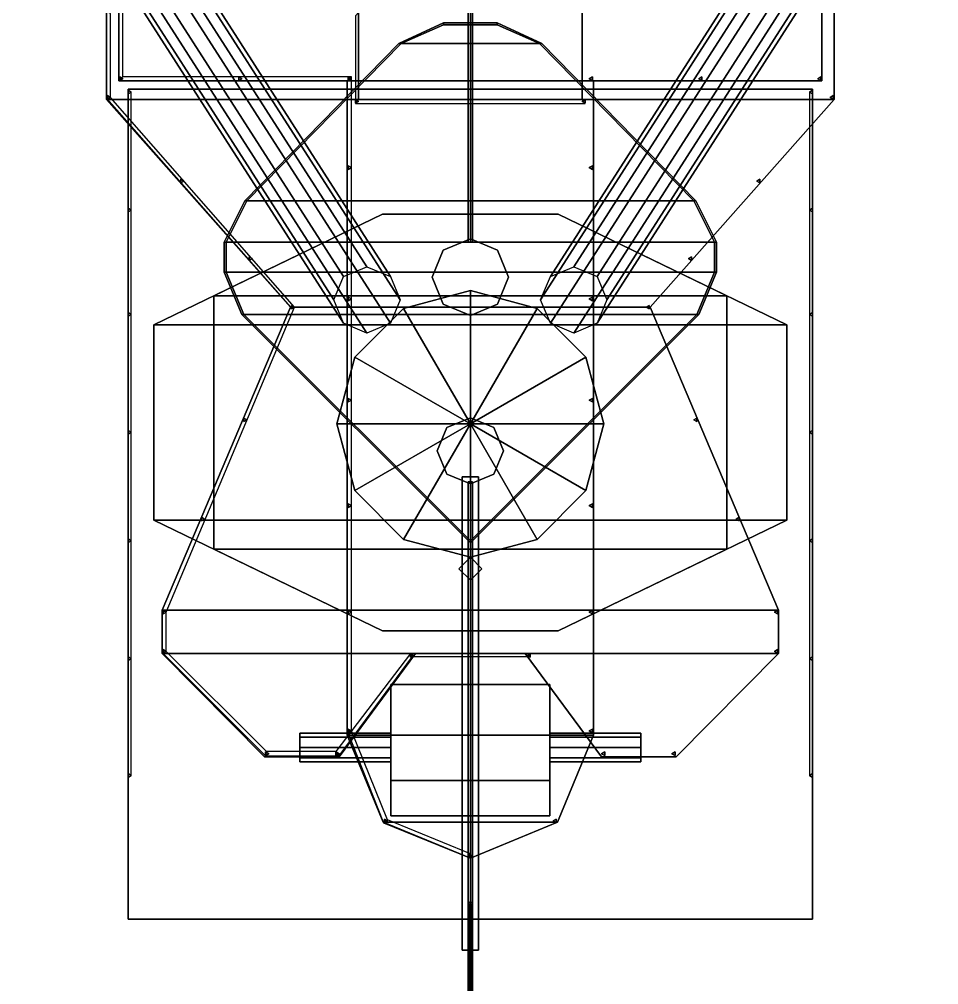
# Model space of a CAD drawing. Extents: x -13 to 13, y -77 to 74.
# Drawn here: x -4.36 to 4.53, y -21.76 to -12.42 of the extents above; entities that cross this region are included whole.
import ezdxf

# ---------------------------------------------------------------- set-up
doc = ezdxf.new("R2010")
doc.units = 0
doc.layers.get('0').update_dxf_attribs({"linetype": 'CONTINUOUS'})
for name, color, linetype in [('CABLES', 3, 'CONTINUOUS'), ('RAILINGS', 6, 'CONTINUOUS'), ('SUPERSTRUCTURE', 3, 'CONTINUOUS')]:
    doc.layers.add(name, color=color, linetype=linetype)

msp = doc.modelspace()

# ---------------------------------------------------------------- linework, layer by layer
for points in [[(0, 11.37, 30.07), (-0.02, 11.37, 30.05), (-0.02, -14.57, 30.8), (0, -14.57, 30.82)], [(-0.02, 11.37, 30.05), (0, 11.37, 30.03), (0, -14.57, 30.78), (-0.02, -14.57, 30.8)], [(0.02, 11.37, 30.05), (0, 11.37, 30.07), (0, -14.57, 30.82), (0.02, -14.57, 30.8)], [(0, 11.37, 30.03), (0.02, 11.37, 30.05), (0.02, -14.57, 30.8), (0, -14.57, 30.78)], [(11.94, -22.13, 3.19), (12.02, -11.37, 3.1), (-12.02, -11.37, 3.1), (-11.94, -22.13, 3.19)], [(-0.02, -74.05, 8.98), (0, -74.05, 9), (0, -18.33, 28.43), (-0.02, -18.33, 28.41)], [(0, -74.05, 8.96), (-0.02, -74.05, 8.98), (-0.02, -18.33, 28.41), (0, -18.33, 28.39)], [(0, -74.05, 9), (0.02, -74.05, 8.98), (0.02, -18.33, 28.41), (0, -18.33, 28.43)], [(0.02, -74.05, 8.98), (0, -74.05, 8.96), (0, -18.33, 28.39), (0.02, -18.33, 28.41)]]:
    msp.add_3dface(points)
at = {"layer": 'CABLES'}
for points in [[(0, -16.89, 16.11), (-0.02, -16.89, 16.09), (-0.02, -17.26, 16.09), (0, -17.26, 16.11)], [(-0.02, -16.89, 16.09), (0, -16.89, 16.07), (0, -17.26, 16.07), (-0.02, -17.26, 16.09)], [(0.02, -16.89, 16.09), (0, -16.89, 16.11), (0, -17.26, 16.11), (0.02, -17.26, 16.09)], [(0, -16.89, 16.07), (0.02, -16.89, 16.09), (0.02, -17.26, 16.09), (0, -17.26, 16.07)], [(0, -17.26, 16.11), (-0.02, -17.26, 16.09), (-0.02, -20.97, 20.57), (0, -20.95, 20.57)], [(-0.02, -17.26, 16.09), (0, -17.26, 16.07), (0, -20.99, 20.57), (-0.02, -20.97, 20.57)], [(0.02, -17.26, 16.09), (0, -17.26, 16.11), (0, -20.95, 20.57), (0.02, -20.97, 20.57)], [(0, -17.26, 16.07), (0.02, -17.26, 16.09), (0.02, -20.97, 20.57), (0, -20.99, 20.57)], [(0, -20.95, 20.57), (-0.02, -20.97, 20.57), (-0.02, -20.97, 22.67), (0, -20.95, 22.67)], [(-0.02, -20.97, 20.57), (0, -20.99, 20.57), (0, -20.99, 22.67), (-0.02, -20.97, 22.67)], [(0.02, -20.97, 20.57), (0, -20.95, 20.57), (0, -20.95, 22.67), (0.02, -20.97, 22.67)], [(0, -20.99, 20.57), (0.02, -20.97, 20.57), (0.02, -20.97, 22.67), (0, -20.99, 22.67)]]:
    msp.add_3dface(points, dxfattribs=at)
at = {"layer": 'RAILINGS'}
for points in [[(-3.36, -12.97, 14.89), (-3.36, -12.04, 14.89), (-3.4, -12, 14.89), (-3.4, -13.01, 14.89)], [(-3.52, -12.34, 21.42), (-3.52, -13.18, 21.42), (-3.48, -13.17, 21.42), (-3.48, -12.36, 21.42)], [(-3.52, -12.34, 20.93), (-3.52, -13.18, 20.93), (-3.48, -13.17, 20.93), (-3.48, -12.36, 20.93)], [(-1.08, -13.19, 21.42), (-1.08, -12.35, 21.42), (-1.11, -12.38, 21.42), (-1.11, -13.23, 21.42)], [(-1.08, -13.19, 20.93), (-1.08, -12.35, 20.93), (-1.11, -12.38, 20.93), (-1.11, -13.23, 20.93)], [(-0.69, -12.65, 30.96), (-0.69, -12.65, 31.96), (-0.26, -12.45, 31.96), (-0.26, -12.45, 30.96)], [(-0.26, -12.45, 31.96), (-0.69, -12.65, 31.96), (-0.67, -12.65, 31.96), (-0.26, -12.47, 31.96)], [(-0.26, -12.47, 31.96), (-0.67, -12.65, 31.96), (-0.67, -12.65, 30.96), (-0.26, -12.47, 30.96)], [(-0.26, -12.45, 30.96), (-0.26, -12.45, 31.96), (0.26, -12.45, 31.96), (0.26, -12.45, 30.96)], [(0.26, -12.45, 31.96), (-0.26, -12.45, 31.96), (-0.26, -12.47, 31.96), (0.26, -12.47, 31.96)], [(0.26, -12.47, 31.96), (-0.26, -12.47, 31.96), (-0.26, -12.47, 30.96), (0.26, -12.47, 30.96)], [(0.26, -12.47, 31.96), (0.67, -12.65, 31.96), (0.69, -12.65, 31.96), (0.26, -12.45, 31.96)], [(0.69, -12.65, 31.96), (0.69, -12.65, 30.96), (0.26, -12.45, 30.96), (0.26, -12.45, 31.96)], [(0.26, -12.47, 30.96), (0.67, -12.65, 30.96), (0.67, -12.65, 31.96), (0.26, -12.47, 31.96)], [(-2.18, -14.17, 30.96), (-2.18, -14.17, 31.96), (-0.69, -12.65, 31.96), (-0.69, -12.65, 30.96)], [(-0.69, -12.65, 31.96), (-2.18, -14.17, 31.96), (-2.16, -14.17, 31.96), (-0.67, -12.65, 31.96)], [(-0.67, -12.65, 31.96), (-2.16, -14.17, 31.96), (-2.16, -14.17, 30.96), (-0.67, -12.65, 30.96)], [(0.67, -12.65, 30.96), (2.16, -14.17, 30.96), (2.16, -14.17, 31.96), (0.67, -12.65, 31.96)], [(0.67, -12.65, 31.96), (2.16, -14.17, 31.96), (2.18, -14.17, 31.96), (0.69, -12.65, 31.96)], [(2.18, -14.17, 31.96), (2.18, -14.17, 30.96), (0.69, -12.65, 30.96), (0.69, -12.65, 31.96)], [(-1.15, -12.97, 14.89), (-3.36, -12.97, 14.89), (-3.4, -13.01, 14.89), (-1.19, -13.01, 14.89)], [(-3.39, -12.9727, 14.02), (-3.39, -13.0073, 14.02), (-3.39, -13.0073, 14.89), (-3.39, -12.9727, 14.89)], [(-3.36, -12.99, 14.02), (-3.39, -12.9727, 14.02), (-3.39, -12.9727, 14.89), (-3.36, -12.99, 14.89)], [(-2.24, -12.9727, 14.02), (-2.24, -13.0073, 14.02), (-2.24, -13.0073, 14.89), (-2.24, -12.9727, 14.89)], [(-2.21, -12.99, 14.02), (-2.24, -12.9727, 14.02), (-2.24, -12.9727, 14.89), (-2.21, -12.99, 14.89)], [(-1.15, -19.3, 14.89), (-1.15, -12.97, 14.89), (-1.19, -13.01, 14.89), (-1.19, -19.3, 14.89)], [(-1.18, -12.9727, 14.02), (-1.18, -13.0073, 14.02), (-1.18, -13.0073, 14.89), (-1.18, -12.9727, 14.89)], [(-1.15, -12.99, 14.02), (-1.18, -12.9727, 14.02), (-1.18, -12.9727, 14.89), (-1.15, -12.99, 14.89)], [(1.15, -12.99, 14.89), (1.18, -12.9727, 14.89), (1.18, -12.9727, 14.02), (1.15, -12.99, 14.02)], [(1.18, -12.9727, 14.89), (1.18, -13.0073, 14.89), (1.18, -13.0073, 14.02), (1.18, -12.9727, 14.02)], [(2.21, -12.99, 14.89), (2.24, -12.9727, 14.89), (2.24, -12.9727, 14.02), (2.21, -12.99, 14.02)], [(2.24, -12.9727, 14.89), (2.24, -13.0073, 14.89), (2.24, -13.0073, 14.02), (2.24, -12.9727, 14.02)], [(3.36, -12.99, 14.89), (3.39, -12.9727, 14.89), (3.39, -12.9727, 14.02), (3.36, -12.99, 14.02)], [(3.39, -12.9727, 14.89), (3.39, -13.0073, 14.89), (3.39, -13.0073, 14.02), (3.39, -12.9727, 14.02)], [(-3.39, -13.0073, 14.02), (-3.36, -12.99, 14.02), (-3.36, -12.99, 14.89), (-3.39, -13.0073, 14.89)], [(-2.24, -13.0073, 14.02), (-2.21, -12.99, 14.02), (-2.21, -12.99, 14.89), (-2.24, -13.0073, 14.89)], [(-1.18, -13.0073, 14.02), (-1.15, -12.99, 14.02), (-1.15, -12.99, 14.89), (-1.18, -13.0073, 14.89)], [(1.18, -13.0073, 14.89), (1.15, -12.99, 14.89), (1.15, -12.99, 14.02), (1.18, -13.0073, 14.02)], [(2.24, -13.0073, 14.89), (2.21, -12.99, 14.89), (2.21, -12.99, 14.02), (2.24, -13.0073, 14.02)], [(3.39, -13.0073, 14.89), (3.36, -12.99, 14.89), (3.36, -12.99, 14.02), (3.39, -13.0073, 14.02)], [(-3.48, -13.17, 20.46), (-3.51, -13.1527, 20.46), (-3.51, -13.1527, 21.42), (-3.48, -13.17, 21.42)], [(-3.51, -13.1527, 20.46), (-3.51, -13.1873, 20.46), (-3.51, -13.1873, 21.42), (-3.51, -13.1527, 21.42)], [(-3.28, -19.73, 8.33), (-3.28, -13.12, 8.33), (-3.31, -13.1, 8.33), (-3.31, -19.75, 8.33)], [(-3.28, -13.12, 7.64), (-3.31, -13.1027, 7.64), (-3.31, -13.1027, 8.33), (-3.28, -13.12, 8.33)], [(-3.31, -13.1027, 7.64), (-3.31, -13.1373, 7.64), (-3.31, -13.1373, 8.33), (-3.31, -13.1027, 8.33)], [(-3.31, -13.1373, 7.64), (-3.28, -13.12, 7.64), (-3.28, -13.12, 8.33), (-3.31, -13.1373, 8.33)], [(3.31, -19.75, 8.33), (3.31, -13.1, 8.33), (3.28, -13.12, 8.33), (3.28, -19.73, 8.33)], [(3.28, -13.12, 8.33), (3.31, -13.1027, 8.33), (3.31, -13.1027, 7.64), (3.28, -13.12, 7.64)], [(3.31, -13.1373, 8.33), (3.28, -13.12, 8.33), (3.28, -13.12, 7.64), (3.31, -13.1373, 7.64)], [(3.31, -13.1027, 8.33), (3.31, -13.1373, 8.33), (3.31, -13.1373, 7.64), (3.31, -13.1027, 7.64)], [(3.48, -13.17, 21.42), (3.51, -13.1527, 21.42), (3.51, -13.1527, 20.46), (3.48, -13.17, 20.46)], [(3.51, -13.1527, 21.42), (3.51, -13.1873, 21.42), (3.51, -13.1873, 20.46), (3.51, -13.1527, 20.46)], [(-3.52, -13.18, 21.42), (-1.74, -15.2, 21.42), (-1.7, -15.2, 21.42), (-3.48, -13.17, 21.42)], [(-3.52, -13.18, 20.93), (-1.74, -15.2, 20.93), (-1.7, -15.2, 20.93), (-3.48, -13.17, 20.93)], [(-3.51, -13.1873, 20.46), (-3.48, -13.17, 20.46), (-3.48, -13.17, 21.42), (-3.51, -13.1873, 21.42)], [(1.08, -13.19, 21.42), (-1.08, -13.19, 21.42), (-1.11, -13.23, 21.42), (1.11, -13.23, 21.42)], [(1.08, -13.19, 20.93), (-1.08, -13.19, 20.93), (-1.11, -13.23, 20.93), (1.11, -13.23, 20.93)], [(-1.08, -13.21, 20.46), (-1.11, -13.1927, 20.46), (-1.11, -13.1927, 21.42), (-1.08, -13.21, 21.42)], [(-1.11, -13.1927, 20.46), (-1.11, -13.2273, 20.46), (-1.11, -13.2273, 21.42), (-1.11, -13.1927, 21.42)], [(-1.11, -13.2273, 20.46), (-1.08, -13.21, 20.46), (-1.08, -13.21, 21.42), (-1.11, -13.2273, 21.42)], [(1.08, -13.21, 21.42), (1.11, -13.1927, 21.42), (1.11, -13.1927, 20.46), (1.08, -13.21, 20.46)], [(1.11, -13.2273, 21.42), (1.08, -13.21, 21.42), (1.08, -13.21, 20.46), (1.11, -13.2273, 20.46)], [(1.11, -13.1927, 21.42), (1.11, -13.2273, 21.42), (1.11, -13.2273, 20.46), (1.11, -13.1927, 20.46)], [(3.51, -13.1873, 21.42), (3.48, -13.17, 21.42), (3.48, -13.17, 20.46), (3.51, -13.1873, 20.46)], [(-1.15, -13.85, 14.02), (-1.18, -13.8327, 14.02), (-1.18, -13.8327, 14.89), (-1.15, -13.85, 14.89)], [(-1.18, -13.8327, 14.02), (-1.18, -13.8673, 14.02), (-1.18, -13.8673, 14.89), (-1.18, -13.8327, 14.89)], [(-1.18, -13.8673, 14.02), (-1.15, -13.85, 14.02), (-1.15, -13.85, 14.89), (-1.18, -13.8673, 14.89)], [(1.15, -13.85, 14.89), (1.18, -13.8327, 14.89), (1.18, -13.8327, 14.02), (1.15, -13.85, 14.02)], [(1.18, -13.8673, 14.89), (1.15, -13.85, 14.89), (1.15, -13.85, 14.02), (1.18, -13.8673, 14.02)], [(1.18, -13.8327, 14.89), (1.18, -13.8673, 14.89), (1.18, -13.8673, 14.02), (1.18, -13.8327, 14.02)], [(-2.8, -13.9627, 20.46), (-2.8, -13.9973, 20.46), (-2.8, -13.9973, 21.42), (-2.8, -13.9627, 21.42)], [(-2.77, -13.98, 20.46), (-2.8, -13.9627, 20.46), (-2.8, -13.9627, 21.42), (-2.77, -13.98, 21.42)], [(-2.8, -13.9973, 20.46), (-2.77, -13.98, 20.46), (-2.77, -13.98, 21.42), (-2.8, -13.9973, 21.42)], [(2.77, -13.98, 21.42), (2.8, -13.9627, 21.42), (2.8, -13.9627, 20.46), (2.77, -13.98, 20.46)], [(2.8, -13.9973, 21.42), (2.77, -13.98, 21.42), (2.77, -13.98, 20.46), (2.8, -13.9973, 20.46)], [(2.8, -13.9627, 21.42), (2.8, -13.9973, 21.42), (2.8, -13.9973, 20.46), (2.8, -13.9627, 20.46)], [(-2.38, -14.57, 30.96), (-2.38, -14.57, 31.96), (-2.18, -14.17, 31.96), (-2.18, -14.17, 30.96)], [(-2.18, -14.17, 31.96), (-2.38, -14.57, 31.96), (-2.36, -14.57, 31.96), (-2.16, -14.17, 31.96)], [(-2.16, -14.17, 31.96), (-2.36, -14.57, 31.96), (-2.36, -14.57, 30.96), (-2.16, -14.17, 30.96)], [(2.16, -14.17, 31.96), (2.36, -14.57, 31.96), (2.38, -14.57, 31.96), (2.18, -14.17, 31.96)], [(2.16, -14.17, 30.96), (2.36, -14.57, 30.96), (2.36, -14.57, 31.96), (2.16, -14.17, 31.96)], [(2.38, -14.57, 31.96), (2.38, -14.57, 30.96), (2.18, -14.17, 30.96), (2.18, -14.17, 31.96)], [(-3.31, -14.2427, 7.64), (-3.31, -14.2773, 7.64), (-3.31, -14.2773, 8.33), (-3.31, -14.2427, 8.33)], [(-3.28, -14.26, 7.64), (-3.31, -14.2427, 7.64), (-3.31, -14.2427, 8.33), (-3.28, -14.26, 8.33)], [(-3.31, -14.2773, 7.64), (-3.28, -14.26, 7.64), (-3.28, -14.26, 8.33), (-3.31, -14.2773, 8.33)], [(3.28, -14.26, 8.33), (3.31, -14.2427, 8.33), (3.31, -14.2427, 7.64), (3.28, -14.26, 7.64)], [(3.31, -14.2773, 8.33), (3.28, -14.26, 8.33), (3.28, -14.26, 7.64), (3.31, -14.2773, 7.64)], [(3.31, -14.2427, 8.33), (3.31, -14.2773, 8.33), (3.31, -14.2773, 7.64), (3.31, -14.2427, 7.64)], [(-2.38, -14.86, 30.96), (-2.38, -14.86, 31.96), (-2.38, -14.57, 31.96), (-2.38, -14.57, 30.96)], [(-2.38, -14.57, 31.96), (-2.38, -14.86, 31.96), (-2.36, -14.86, 31.96), (-2.36, -14.57, 31.96)], [(-2.36, -14.57, 31.96), (-2.36, -14.86, 31.96), (-2.36, -14.86, 30.96), (-2.36, -14.57, 30.96)], [(2.36, -14.57, 30.96), (2.36, -14.86, 30.96), (2.36, -14.86, 31.96), (2.36, -14.57, 31.96)], [(2.36, -14.57, 31.96), (2.36, -14.86, 31.96), (2.38, -14.86, 31.96), (2.38, -14.57, 31.96)], [(2.38, -14.86, 31.96), (2.38, -14.86, 30.96), (2.38, -14.57, 30.96), (2.38, -14.57, 31.96)], [(-2.11, -14.73, 20.46), (-2.14, -14.7127, 20.46), (-2.14, -14.7127, 21.42), (-2.11, -14.73, 21.42)], [(-2.14, -14.7127, 20.46), (-2.14, -14.7473, 20.46), (-2.14, -14.7473, 21.42), (-2.14, -14.7127, 21.42)], [(-2.14, -14.7473, 20.46), (-2.11, -14.73, 20.46), (-2.11, -14.73, 21.42), (-2.14, -14.7473, 21.42)], [(2.11, -14.73, 21.42), (2.14, -14.7127, 21.42), (2.14, -14.7127, 20.46), (2.11, -14.73, 20.46)], [(2.14, -14.7473, 21.42), (2.11, -14.73, 21.42), (2.11, -14.73, 20.46), (2.14, -14.7473, 20.46)], [(2.14, -14.7127, 21.42), (2.14, -14.7473, 21.42), (2.14, -14.7473, 20.46), (2.14, -14.7127, 20.46)], [(-2.21, -15.27, 30.96), (-2.21, -15.27, 31.96), (-2.38, -14.86, 31.96), (-2.38, -14.86, 30.96)], [(-2.38, -14.86, 31.96), (-2.21, -15.27, 31.96), (-2.19, -15.27, 31.96), (-2.36, -14.86, 31.96)], [(-2.36, -14.86, 31.96), (-2.19, -15.27, 31.96), (-2.19, -15.27, 30.96), (-2.36, -14.86, 30.96)], [(2.36, -14.86, 31.96), (2.19, -15.27, 31.96), (2.21, -15.27, 31.96), (2.38, -14.86, 31.96)], [(2.36, -14.86, 30.96), (2.19, -15.27, 30.96), (2.19, -15.27, 31.96), (2.36, -14.86, 31.96)], [(2.21, -15.27, 31.96), (2.21, -15.27, 30.96), (2.38, -14.86, 30.96), (2.38, -14.86, 31.96)], [(-1.18, -15.1027, 14.02), (-1.18, -15.1373, 14.02), (-1.18, -15.1373, 14.89), (-1.18, -15.1027, 14.89)], [(-1.15, -15.12, 14.02), (-1.18, -15.1027, 14.02), (-1.18, -15.1027, 14.89), (-1.15, -15.12, 14.89)], [(-1.18, -15.1373, 14.02), (-1.15, -15.12, 14.02), (-1.15, -15.12, 14.89), (-1.18, -15.1373, 14.89)], [(1.15, -15.12, 14.89), (1.18, -15.1027, 14.89), (1.18, -15.1027, 14.02), (1.15, -15.12, 14.02)], [(1.18, -15.1373, 14.89), (1.15, -15.12, 14.89), (1.15, -15.12, 14.02), (1.18, -15.1373, 14.02)], [(1.18, -15.1027, 14.89), (1.18, -15.1373, 14.89), (1.18, -15.1373, 14.02), (1.18, -15.1027, 14.02)], [(-1.74, -15.2, 21.42), (-2.98, -18.13, 21.42), (-2.94, -18.15, 21.42), (-1.7, -15.2, 21.42)], [(-1.74, -15.2, 20.93), (-2.98, -18.13, 20.93), (-2.94, -18.15, 20.93), (-1.7, -15.2, 20.93)], [(-1.7, -15.2, 20.46), (-1.73, -15.1827, 20.46), (-1.73, -15.1827, 21.42), (-1.7, -15.2, 21.42)], [(-1.73, -15.1827, 20.46), (-1.73, -15.2173, 20.46), (-1.73, -15.2173, 21.42), (-1.73, -15.1827, 21.42)], [(-1.73, -15.2173, 20.46), (-1.7, -15.2, 20.46), (-1.7, -15.2, 21.42), (-1.73, -15.2173, 21.42)], [(1.7, -15.2, 21.42), (1.73, -15.1827, 21.42), (1.73, -15.1827, 20.46), (1.7, -15.2, 20.46)], [(1.73, -15.2173, 21.42), (1.7, -15.2, 21.42), (1.7, -15.2, 20.46), (1.73, -15.2173, 20.46)], [(1.73, -15.1827, 21.42), (1.73, -15.2173, 21.42), (1.73, -15.2173, 20.46), (1.73, -15.1827, 20.46)], [(-3.28, -15.27, 7.64), (-3.31, -15.2527, 7.64), (-3.31, -15.2527, 8.33), (-3.28, -15.27, 8.33)], [(-3.31, -15.2527, 7.64), (-3.31, -15.2873, 7.64), (-3.31, -15.2873, 8.33), (-3.31, -15.2527, 8.33)], [(-3.31, -15.2873, 7.64), (-3.28, -15.27, 7.64), (-3.28, -15.27, 8.33), (-3.31, -15.2873, 8.33)], [(0, -17.48, 30.96), (0, -17.48, 31.96), (-2.21, -15.27, 31.96), (-2.21, -15.27, 30.96)], [(-2.21, -15.27, 31.96), (0, -17.48, 31.96), (0, -17.46, 31.96), (-2.19, -15.27, 31.96)], [(-2.19, -15.27, 31.96), (0, -17.46, 31.96), (0, -17.46, 30.96), (-2.19, -15.27, 30.96)], [(2.19, -15.27, 30.96), (0, -17.46, 30.96), (0, -17.46, 31.96), (2.19, -15.27, 31.96)], [(0, -17.48, 31.96), (0, -17.48, 30.96), (2.21, -15.27, 30.96), (2.21, -15.27, 31.96)], [(2.19, -15.27, 31.96), (0, -17.46, 31.96), (0, -17.48, 31.96), (2.21, -15.27, 31.96)], [(3.28, -15.27, 8.33), (3.31, -15.2527, 8.33), (3.31, -15.2527, 7.64), (3.28, -15.27, 7.64)], [(3.31, -15.2873, 8.33), (3.28, -15.27, 8.33), (3.28, -15.27, 7.64), (3.31, -15.2873, 7.64)], [(3.31, -15.2527, 8.33), (3.31, -15.2873, 8.33), (3.31, -15.2873, 7.64), (3.31, -15.2527, 7.64)], [(-1.15, -16.1, 14.02), (-1.18, -16.0827, 14.02), (-1.18, -16.0827, 14.89), (-1.15, -16.1, 14.89)], [(-1.18, -16.0827, 14.02), (-1.18, -16.1173, 14.02), (-1.18, -16.1173, 14.89), (-1.18, -16.0827, 14.89)], [(-1.18, -16.1173, 14.02), (-1.15, -16.1, 14.02), (-1.15, -16.1, 14.89), (-1.18, -16.1173, 14.89)], [(1.15, -16.1, 14.89), (1.18, -16.0827, 14.89), (1.18, -16.0827, 14.02), (1.15, -16.1, 14.02)], [(1.18, -16.1173, 14.89), (1.15, -16.1, 14.89), (1.15, -16.1, 14.02), (1.18, -16.1173, 14.02)], [(1.18, -16.0827, 14.89), (1.18, -16.1173, 14.89), (1.18, -16.1173, 14.02), (1.18, -16.0827, 14.02)], [(-2.16, -16.29, 20.46), (-2.19, -16.2727, 20.46), (-2.19, -16.2727, 21.42), (-2.16, -16.29, 21.42)], [(-2.19, -16.2727, 20.46), (-2.19, -16.3073, 20.46), (-2.19, -16.3073, 21.42), (-2.19, -16.2727, 21.42)], [(-2.19, -16.3073, 20.46), (-2.16, -16.29, 20.46), (-2.16, -16.29, 21.42), (-2.19, -16.3073, 21.42)], [(2.16, -16.29, 21.42), (2.19, -16.2727, 21.42), (2.19, -16.2727, 20.46), (2.16, -16.29, 20.46)], [(2.19, -16.3073, 21.42), (2.16, -16.29, 21.42), (2.16, -16.29, 20.46), (2.19, -16.3073, 20.46)], [(2.19, -16.2727, 21.42), (2.19, -16.3073, 21.42), (2.19, -16.3073, 20.46), (2.19, -16.2727, 20.46)], [(-3.31, -16.3927, 7.64), (-3.31, -16.4273, 7.64), (-3.31, -16.4273, 8.33), (-3.31, -16.3927, 8.33)], [(-3.28, -16.41, 7.64), (-3.31, -16.3927, 7.64), (-3.31, -16.3927, 8.33), (-3.28, -16.41, 8.33)], [(-3.31, -16.4273, 7.64), (-3.28, -16.41, 7.64), (-3.28, -16.41, 8.33), (-3.31, -16.4273, 8.33)], [(3.28, -16.41, 8.33), (3.31, -16.3927, 8.33), (3.31, -16.3927, 7.64), (3.28, -16.41, 7.64)], [(3.31, -16.4273, 8.33), (3.28, -16.41, 8.33), (3.28, -16.41, 7.64), (3.31, -16.4273, 7.64)], [(3.31, -16.3927, 8.33), (3.31, -16.4273, 8.33), (3.31, -16.4273, 7.64), (3.31, -16.3927, 7.64)], [(-1.18, -17.1027, 14.02), (-1.18, -17.1373, 14.02), (-1.18, -17.1373, 14.89), (-1.18, -17.1027, 14.89)], [(-1.15, -17.12, 14.02), (-1.18, -17.1027, 14.02), (-1.18, -17.1027, 14.89), (-1.15, -17.12, 14.89)], [(-1.18, -17.1373, 14.02), (-1.15, -17.12, 14.02), (-1.15, -17.12, 14.89), (-1.18, -17.1373, 14.89)], [(1.15, -17.12, 14.89), (1.18, -17.1027, 14.89), (1.18, -17.1027, 14.02), (1.15, -17.12, 14.02)], [(1.18, -17.1373, 14.89), (1.15, -17.12, 14.89), (1.15, -17.12, 14.02), (1.18, -17.1373, 14.02)], [(1.18, -17.1027, 14.89), (1.18, -17.1373, 14.89), (1.18, -17.1373, 14.02), (1.18, -17.1027, 14.02)], [(-2.6, -17.2327, 20.46), (-2.6, -17.2673, 20.46), (-2.6, -17.2673, 21.42), (-2.6, -17.2327, 21.42)], [(-2.57, -17.25, 20.46), (-2.6, -17.2327, 20.46), (-2.6, -17.2327, 21.42), (-2.57, -17.25, 21.42)], [(-2.6, -17.2673, 20.46), (-2.57, -17.25, 20.46), (-2.57, -17.25, 21.42), (-2.6, -17.2673, 21.42)], [(2.57, -17.25, 21.42), (2.6, -17.2327, 21.42), (2.6, -17.2327, 20.46), (2.57, -17.25, 20.46)], [(2.6, -17.2673, 21.42), (2.57, -17.25, 21.42), (2.57, -17.25, 20.46), (2.6, -17.2673, 20.46)], [(2.6, -17.2327, 21.42), (2.6, -17.2673, 21.42), (2.6, -17.2673, 20.46), (2.6, -17.2327, 20.46)], [(-3.28, -17.46, 7.64), (-3.31, -17.4427, 7.64), (-3.31, -17.4427, 8.33), (-3.28, -17.46, 8.33)], [(-3.31, -17.4427, 7.64), (-3.31, -17.4773, 7.64), (-3.31, -17.4773, 8.33), (-3.31, -17.4427, 8.33)], [(-3.31, -17.4773, 7.64), (-3.28, -17.46, 7.64), (-3.28, -17.46, 8.33), (-3.31, -17.4773, 8.33)], [(3.28, -17.46, 8.33), (3.31, -17.4427, 8.33), (3.31, -17.4427, 7.64), (3.28, -17.46, 7.64)], [(3.31, -17.4773, 8.33), (3.28, -17.46, 8.33), (3.28, -17.46, 7.64), (3.31, -17.4773, 7.64)], [(3.31, -17.4427, 8.33), (3.31, -17.4773, 8.33), (3.31, -17.4773, 7.64), (3.31, -17.4427, 7.64)], [(-2.98, -18.13, 21.42), (-2.98, -18.54, 21.42), (-2.94, -18.53, 21.42), (-2.94, -18.15, 21.42)], [(-2.98, -18.13, 20.93), (-2.98, -18.54, 20.93), (-2.94, -18.53, 20.93), (-2.94, -18.15, 20.93)], [(-2.97, -18.1327, 20.46), (-2.97, -18.1673, 20.46), (-2.97, -18.1673, 21.42), (-2.97, -18.1327, 21.42)], [(-2.94, -18.15, 20.46), (-2.97, -18.1327, 20.46), (-2.97, -18.1327, 21.42), (-2.94, -18.15, 21.42)], [(-2.97, -18.1673, 20.46), (-2.94, -18.15, 20.46), (-2.94, -18.15, 21.42), (-2.97, -18.1673, 21.42)], [(-1.15, -18.15, 14.02), (-1.18, -18.1327, 14.02), (-1.18, -18.1327, 14.89), (-1.15, -18.15, 14.89)], [(-1.18, -18.1327, 14.02), (-1.18, -18.1673, 14.02), (-1.18, -18.1673, 14.89), (-1.18, -18.1327, 14.89)], [(-1.18, -18.1673, 14.02), (-1.15, -18.15, 14.02), (-1.15, -18.15, 14.89), (-1.18, -18.1673, 14.89)], [(1.15, -18.15, 14.89), (1.18, -18.1327, 14.89), (1.18, -18.1327, 14.02), (1.15, -18.15, 14.02)], [(1.18, -18.1673, 14.89), (1.15, -18.15, 14.89), (1.15, -18.15, 14.02), (1.18, -18.1673, 14.02)], [(1.18, -18.1327, 14.89), (1.18, -18.1673, 14.89), (1.18, -18.1673, 14.02), (1.18, -18.1327, 14.02)], [(2.94, -18.15, 21.42), (2.97, -18.1327, 21.42), (2.97, -18.1327, 20.46), (2.94, -18.15, 20.46)], [(2.97, -18.1673, 21.42), (2.94, -18.15, 21.42), (2.94, -18.15, 20.46), (2.97, -18.1673, 20.46)], [(2.97, -18.1327, 21.42), (2.97, -18.1673, 21.42), (2.97, -18.1673, 20.46), (2.97, -18.1327, 20.46)], [(-3.31, -18.5827, 7.64), (-3.31, -18.6173, 7.64), (-3.31, -18.6173, 8.33), (-3.31, -18.5827, 8.33)], [(-3.28, -18.6, 7.64), (-3.31, -18.5827, 7.64), (-3.31, -18.5827, 8.33), (-3.28, -18.6, 8.33)], [(-2.98, -18.54, 21.42), (-1.98, -19.54, 21.42), (-1.97, -19.5, 21.42), (-2.94, -18.53, 21.42)], [(-2.98, -18.54, 20.93), (-1.98, -19.54, 20.93), (-1.97, -19.5, 20.93), (-2.94, -18.53, 20.93)], [(-2.97, -18.5127, 20.46), (-2.97, -18.5473, 20.46), (-2.97, -18.5473, 21.42), (-2.97, -18.5127, 21.42)], [(-2.94, -18.53, 20.46), (-2.97, -18.5127, 20.46), (-2.97, -18.5127, 21.42), (-2.94, -18.53, 21.42)], [(-2.97, -18.5473, 20.46), (-2.94, -18.53, 20.46), (-2.94, -18.53, 21.42), (-2.97, -18.5473, 21.42)], [(-1.27, -19.54, 21.42), (-0.56, -18.58, 21.42), (-0.58, -18.55, 21.42), (-1.3, -19.5, 21.42)], [(-1.27, -19.54, 20.93), (-0.56, -18.58, 20.93), (-0.58, -18.55, 20.93), (-1.3, -19.5, 20.93)], [(0.58, -18.55, 21.42), (-0.58, -18.55, 21.42), (-0.56, -18.58, 21.42), (0.56, -18.58, 21.42)], [(0.58, -18.55, 20.93), (-0.58, -18.55, 20.93), (-0.56, -18.58, 20.93), (0.56, -18.58, 20.93)], [(-0.55, -18.57, 20.46), (-0.58, -18.5527, 20.46), (-0.58, -18.5527, 21.42), (-0.55, -18.57, 21.42)], [(-0.58, -18.5527, 20.46), (-0.58, -18.5873, 20.46), (-0.58, -18.5873, 21.42), (-0.58, -18.5527, 21.42)], [(-0.58, -18.5873, 20.46), (-0.55, -18.57, 20.46), (-0.55, -18.57, 21.42), (-0.58, -18.5873, 21.42)], [(0.55, -18.57, 21.42), (0.58, -18.5527, 21.42), (0.58, -18.5527, 20.46), (0.55, -18.57, 20.46)], [(0.58, -18.5873, 21.42), (0.55, -18.57, 21.42), (0.55, -18.57, 20.46), (0.58, -18.5873, 20.46)], [(0.58, -18.5527, 21.42), (0.58, -18.5873, 21.42), (0.58, -18.5873, 20.46), (0.58, -18.5527, 20.46)], [(2.94, -18.53, 21.42), (2.97, -18.5127, 21.42), (2.97, -18.5127, 20.46), (2.94, -18.53, 20.46)], [(2.97, -18.5473, 21.42), (2.94, -18.53, 21.42), (2.94, -18.53, 20.46), (2.97, -18.5473, 20.46)], [(2.97, -18.5127, 21.42), (2.97, -18.5473, 21.42), (2.97, -18.5473, 20.46), (2.97, -18.5127, 20.46)], [(3.28, -18.6, 8.33), (3.31, -18.5827, 8.33), (3.31, -18.5827, 7.64), (3.28, -18.6, 7.64)], [(3.31, -18.5827, 8.33), (3.31, -18.6173, 8.33), (3.31, -18.6173, 7.64), (3.31, -18.5827, 7.64)], [(-3.31, -18.6173, 7.64), (-3.28, -18.6, 7.64), (-3.28, -18.6, 8.33), (-3.31, -18.6173, 8.33)], [(3.31, -18.6173, 8.33), (3.28, -18.6, 8.33), (3.28, -18.6, 7.64), (3.31, -18.6173, 7.64)], [(-0.8, -20.16, 14.89), (-1.15, -19.3, 14.89), (-1.19, -19.3, 14.89), (-0.84, -20.19, 14.89)], [(-1.18, -19.2827, 14.02), (-1.18, -19.3173, 14.02), (-1.18, -19.3173, 14.89), (-1.18, -19.2827, 14.89)], [(-1.15, -19.3, 14.02), (-1.18, -19.2827, 14.02), (-1.18, -19.2827, 14.89), (-1.15, -19.3, 14.89)], [(-1.18, -19.3173, 14.02), (-1.15, -19.3, 14.02), (-1.15, -19.3, 14.89), (-1.18, -19.3173, 14.89)], [(1.15, -19.3, 14.89), (1.18, -19.2827, 14.89), (1.18, -19.2827, 14.02), (1.15, -19.3, 14.02)], [(1.18, -19.3173, 14.89), (1.15, -19.3, 14.89), (1.15, -19.3, 14.02), (1.18, -19.3173, 14.02)], [(1.18, -19.2827, 14.89), (1.18, -19.3173, 14.89), (1.18, -19.3173, 14.02), (1.18, -19.2827, 14.02)], [(-1.98, -19.54, 21.42), (-1.27, -19.54, 21.42), (-1.3, -19.5, 21.42), (-1.97, -19.5, 21.42)], [(-1.98, -19.54, 20.93), (-1.27, -19.54, 20.93), (-1.3, -19.5, 20.93), (-1.97, -19.5, 20.93)], [(-1.95, -19.52, 20.46), (-1.98, -19.5027, 20.46), (-1.98, -19.5027, 21.42), (-1.95, -19.52, 21.42)], [(-1.98, -19.5027, 20.46), (-1.98, -19.5373, 20.46), (-1.98, -19.5373, 21.42), (-1.98, -19.5027, 21.42)], [(-1.98, -19.5373, 20.46), (-1.95, -19.52, 20.46), (-1.95, -19.52, 21.42), (-1.98, -19.5373, 21.42)], [(-1.3, -19.5027, 20.46), (-1.3, -19.5373, 20.46), (-1.3, -19.5373, 21.42), (-1.3, -19.5027, 21.42)], [(-1.27, -19.52, 20.46), (-1.3, -19.5027, 20.46), (-1.3, -19.5027, 21.42), (-1.27, -19.52, 21.42)], [(-1.3, -19.5373, 20.46), (-1.27, -19.52, 20.46), (-1.27, -19.52, 21.42), (-1.3, -19.5373, 21.42)], [(1.27, -19.52, 21.42), (1.3, -19.5027, 21.42), (1.3, -19.5027, 20.46), (1.27, -19.52, 20.46)], [(1.3, -19.5373, 21.42), (1.27, -19.52, 21.42), (1.27, -19.52, 20.46), (1.3, -19.5373, 20.46)], [(1.3, -19.5027, 21.42), (1.3, -19.5373, 21.42), (1.3, -19.5373, 20.46), (1.3, -19.5027, 20.46)], [(1.95, -19.52, 21.42), (1.98, -19.5027, 21.42), (1.98, -19.5027, 20.46), (1.95, -19.52, 20.46)], [(1.98, -19.5373, 21.42), (1.95, -19.52, 21.42), (1.95, -19.52, 20.46), (1.98, -19.5373, 20.46)], [(1.98, -19.5027, 21.42), (1.98, -19.5373, 21.42), (1.98, -19.5373, 20.46), (1.98, -19.5027, 20.46)], [(-3.31, -19.7127, 7.64), (-3.31, -19.7473, 7.64), (-3.31, -19.7473, 8.33), (-3.31, -19.7127, 8.33)], [(-3.28, -19.73, 7.64), (-3.31, -19.7127, 7.64), (-3.31, -19.7127, 8.33), (-3.28, -19.73, 8.33)], [(-3.31, -19.7473, 7.64), (-3.28, -19.73, 7.64), (-3.28, -19.73, 8.33), (-3.31, -19.7473, 8.33)], [(3.28, -19.73, 8.33), (3.31, -19.7127, 8.33), (3.31, -19.7127, 7.64), (3.28, -19.73, 7.64)], [(3.31, -19.7473, 8.33), (3.28, -19.73, 8.33), (3.28, -19.73, 7.64), (3.31, -19.7473, 7.64)], [(3.31, -19.7127, 8.33), (3.31, -19.7473, 8.33), (3.31, -19.7473, 7.64), (3.31, -19.7127, 7.64)], [(0, -20.49, 14.89), (-0.8, -20.16, 14.89), (-0.84, -20.19, 14.89), (0, -20.53, 14.89)], [(-0.83, -20.1527, 14.02), (-0.83, -20.1873, 14.02), (-0.83, -20.1873, 14.89), (-0.83, -20.1527, 14.89)], [(-0.8, -20.17, 14.02), (-0.83, -20.1527, 14.02), (-0.83, -20.1527, 14.89), (-0.8, -20.17, 14.89)], [(-0.83, -20.1873, 14.02), (-0.8, -20.17, 14.02), (-0.8, -20.17, 14.89), (-0.83, -20.1873, 14.89)], [(0.8, -20.17, 14.89), (0.83, -20.1527, 14.89), (0.83, -20.1527, 14.02), (0.8, -20.17, 14.02)], [(0.83, -20.1873, 14.89), (0.8, -20.17, 14.89), (0.8, -20.17, 14.02), (0.83, -20.1873, 14.02)], [(0.83, -20.1527, 14.89), (0.83, -20.1873, 14.89), (0.83, -20.1873, 14.02), (0.83, -20.1527, 14.02)], [(0.02, -20.51, 14.02), (-0.01, -20.4927, 14.02), (-0.01, -20.4927, 14.89), (0.02, -20.51, 14.89)], [(-0.01, -20.4927, 14.02), (-0.01, -20.5273, 14.02), (-0.01, -20.5273, 14.89), (-0.01, -20.4927, 14.89)], [(-0.01, -20.5273, 14.02), (0.02, -20.51, 14.02), (0.02, -20.51, 14.89), (-0.01, -20.5273, 14.89)]]:
    msp.add_3dface(points, dxfattribs=at)
at = {"layer": 'SUPERSTRUCTURE'}
for points in [[(-3.93, -10.24, 7.4), (-4.1563, -10.3337, 7.4), (-1.2263, -14.9037, 24.71), (-1, -14.81, 24.71)], [(-3.7037, -10.3337, 7.4), (-3.93, -10.24, 7.4), (-1, -14.81, 24.71), (-0.7737, -14.9037, 24.71)], [(3.93, -10.24, 7.4), (3.7037, -10.3337, 7.4), (0.7737, -14.9037, 24.71), (1, -14.81, 24.71)], [(4.1563, -10.3337, 7.4), (3.93, -10.24, 7.4), (1, -14.81, 24.71), (1.2263, -14.9037, 24.71)], [(-4.1563, -10.3337, 7.4), (-4.25, -10.56, 7.4), (-1.32, -15.13, 24.71), (-1.2263, -14.9037, 24.71)], [(-3.61, -10.56, 7.4), (-3.7037, -10.3337, 7.4), (-0.7737, -14.9037, 24.71), (-0.68, -15.13, 24.71)], [(3.7037, -10.3337, 7.4), (3.61, -10.56, 7.4), (0.68, -15.13, 24.71), (0.7737, -14.9037, 24.71)], [(4.25, -10.56, 7.4), (4.1563, -10.3337, 7.4), (1.2263, -14.9037, 24.71), (1.32, -15.13, 24.71)], [(-4.25, -10.56, 7.4), (-4.1563, -10.7863, 7.4), (-1.2263, -15.3563, 24.71), (-1.32, -15.13, 24.71)], [(-3.7037, -10.7863, 7.4), (-3.61, -10.56, 7.4), (-0.68, -15.13, 24.71), (-0.7737, -15.3563, 24.71)], [(3.61, -10.56, 7.4), (3.7037, -10.7863, 7.4), (0.7737, -15.3563, 24.71), (0.68, -15.13, 24.71)], [(4.1563, -10.7863, 7.4), (4.25, -10.56, 7.4), (1.32, -15.13, 24.71), (1.2263, -15.3563, 24.71)], [(-4.1563, -10.7863, 7.4), (-3.93, -10.88, 7.4), (-1, -15.45, 24.71), (-1.2263, -15.3563, 24.71)], [(-3.93, -10.88, 7.4), (-3.7037, -10.7863, 7.4), (-0.7737, -15.3563, 24.71), (-1, -15.45, 24.71)], [(3.7037, -10.7863, 7.4), (3.93, -10.88, 7.4), (1, -15.45, 24.71), (0.7737, -15.3563, 24.71)], [(3.93, -10.88, 7.4), (4.1563, -10.7863, 7.4), (1.2263, -15.3563, 24.71), (1, -15.45, 24.71)], [(-3.4, -12, 14.02), (-3.4, -13.01, 14.02), (3.4, -13.01, 14.02), (3.4, -12, 14.02)], [(-3.4, -12, 13.74), (-3.4, -13.01, 13.74), (-3.4, -13.01, 14.02), (-3.4, -12, 14.02)], [(3.4, -13.01, 14.02), (3.4, -13.01, 13.74), (3.4, -12, 13.74), (3.4, -12, 14.02)], [(-3.52, -12.34, 20.46), (-3.52, -13.19, 20.46), (-1.08, -13.19, 20.46), (-1.08, -12.34, 20.46)], [(-3.52, -13.19, 20.29), (-3.52, -13.19, 20.46), (-3.52, -12.34, 20.46), (-3.52, -12.34, 20.29)], [(-1.08, -12.34, 20.46), (-1.08, -13.19, 20.46), (-1.08, -13.19, 20.29), (-1.08, -12.34, 20.29)], [(1.08, -12.34, 20.29), (1.08, -13.19, 20.29), (1.08, -13.19, 20.46), (1.08, -12.34, 20.46)], [(1.08, -12.34, 20.46), (1.08, -13.19, 20.46), (3.52, -13.19, 20.46), (3.52, -12.34, 20.46)], [(3.52, -13.19, 20.46), (3.52, -13.19, 20.29), (3.52, -12.34, 20.29), (3.52, -12.34, 20.46)], [(-0.69, -12.65, 30.96), (0.69, -12.65, 30.96), (0.26, -12.45, 30.96), (-0.26, -12.45, 30.96)], [(-0.26, -12.45, 30.84), (-0.69, -12.65, 30.84), (-0.69, -12.65, 30.96), (-0.26, -12.45, 30.96)], [(0.26, -12.45, 30.84), (-0.26, -12.45, 30.84), (-0.26, -12.45, 30.96), (0.26, -12.45, 30.96)], [(0.26, -12.45, 30.96), (0.69, -12.65, 30.96), (0.69, -12.65, 30.84), (0.26, -12.45, 30.84)], [(-2.18, -14.17, 30.96), (2.18, -14.17, 30.96), (0.69, -12.65, 30.96), (-0.69, -12.65, 30.96)], [(-0.69, -12.65, 30.84), (-2.18, -14.17, 30.84), (-2.18, -14.17, 30.96), (-0.69, -12.65, 30.96)], [(0.69, -12.65, 30.96), (2.18, -14.17, 30.96), (2.18, -14.17, 30.84), (0.69, -12.65, 30.84)], [(-3.4, -13.01, 14.02), (-3.4, -13.01, 13.74), (-1.19, -13.01, 13.74), (-1.19, -13.01, 14.02)], [(-1.19, -13.01, 13.74), (-1.19, -19.34, 13.74), (-1.19, -19.34, 14.02), (-1.19, -13.01, 14.02)], [(-1.19, -13.01, 14.02), (-1.19, -19.34, 14.02), (1.19, -19.34, 14.02), (1.19, -13.01, 14.02)], [(1.19, -19.34, 14.02), (1.19, -19.34, 13.74), (1.19, -13.01, 13.74), (1.19, -13.01, 14.02)], [(1.19, -13.01, 14.02), (1.19, -13.01, 13.74), (3.4, -13.01, 13.74), (3.4, -13.01, 14.02)], [(-3.31, -13.09, 3.11), (-3.31, -21.12, 3.17), (-3.31, -21.12, 7.64), (-3.31, -13.09, 7.64)], [(3.31, -13.09, 7.64), (3.31, -13.09, 3.11), (-3.31, -13.09, 3.11), (-3.31, -13.09, 7.64)], [(-3.31, -13.09, 7.64), (-3.31, -21.12, 7.64), (3.31, -21.12, 7.64), (3.31, -13.09, 7.64)], [(3.31, -21.12, 7.64), (3.31, -21.12, 3.17), (3.31, -13.09, 3.11), (3.31, -13.09, 7.64)], [(-1.74, -15.2, 20.29), (-1.74, -15.2, 20.46), (-3.52, -13.19, 20.46), (-3.52, -13.19, 20.29)], [(-3.52, -13.19, 20.46), (-1.74, -15.2, 20.46), (1.74, -15.2, 20.46), (3.52, -13.19, 20.46)], [(-1.08, -13.19, 20.29), (-1.08, -13.19, 20.46), (1.08, -13.19, 20.46), (1.08, -13.19, 20.29)], [(1.74, -15.2, 20.46), (1.74, -15.2, 20.29), (3.52, -13.19, 20.29), (3.52, -13.19, 20.46)], [(-2.18, -14.17, 30.84), (-2.38, -14.57, 30.84), (-2.38, -14.57, 30.96), (-2.18, -14.17, 30.96)], [(-2.38, -14.57, 30.96), (2.38, -14.57, 30.96), (2.18, -14.17, 30.96), (-2.18, -14.17, 30.96)], [(2.18, -14.17, 30.96), (2.38, -14.57, 30.96), (2.38, -14.57, 30.84), (2.18, -14.17, 30.84)], [(3.06, -15.37, 26.87), (0.85, -14.3, 26.87), (-0.85, -14.3, 26.87), (-3.06, -15.37, 26.87)], [(-0.85, -14.3, 26.87), (-0.85, -14.3, 24.71), (-3.06, -15.37, 24.71), (-3.06, -15.37, 26.87)], [(-0.85, -14.3, 28.46), (-0.85, -14.3, 26.87), (-2.48, -15.0892, 26.87), (-2.48, -15.0892, 28.46)], [(2.48, -15.0892, 28.46), (0.85, -14.3, 28.46), (-0.85, -14.3, 28.46), (-2.48, -15.0892, 28.46)], [(0.85, -14.3, 26.87), (0.85, -14.3, 24.71), (-0.85, -14.3, 24.71), (-0.85, -14.3, 26.87)], [(0.85, -14.3, 28.46), (0.85, -14.3, 26.87), (-0.85, -14.3, 26.87), (-0.85, -14.3, 28.46)], [(3.06, -15.37, 24.71), (0.85, -14.3, 24.71), (0.85, -14.3, 26.87), (3.06, -15.37, 26.87)], [(2.48, -15.0892, 26.87), (0.85, -14.3, 26.87), (0.85, -14.3, 28.46), (2.48, -15.0892, 28.46)], [(-2.38, -14.57, 30.84), (-2.38, -14.86, 30.84), (-2.38, -14.86, 30.96), (-2.38, -14.57, 30.96)], [(-2.38, -14.86, 30.96), (2.38, -14.86, 30.96), (2.38, -14.57, 30.96), (-2.38, -14.57, 30.96)], [(0, -14.54, 28.46), (-0.2616, -14.6484, 28.46), (-0.2616, -14.6484, 30.84), (0, -14.54, 30.84)], [(0.2616, -14.6484, 28.46), (0, -14.54, 28.46), (0, -14.54, 30.84), (0.2616, -14.6484, 30.84)], [(2.38, -14.57, 30.96), (2.38, -14.86, 30.96), (2.38, -14.86, 30.84), (2.38, -14.57, 30.84)], [(-0.2616, -14.6484, 28.46), (-0.37, -14.91, 28.46), (-0.37, -14.91, 30.84), (-0.2616, -14.6484, 30.84)], [(0.37, -14.91, 28.46), (0.2616, -14.6484, 28.46), (0.2616, -14.6484, 30.84), (0.37, -14.91, 30.84)], [(-2.38, -14.86, 30.84), (-2.21, -15.27, 30.84), (-2.21, -15.27, 30.96), (-2.38, -14.86, 30.96)], [(-2.21, -15.27, 30.96), (2.21, -15.27, 30.96), (2.38, -14.86, 30.96), (-2.38, -14.86, 30.96)], [(-0.37, -14.91, 28.46), (-0.2616, -15.1716, 28.46), (-0.2616, -15.1716, 30.84), (-0.37, -14.91, 30.84)], [(0.2616, -15.1716, 28.46), (0.37, -14.91, 28.46), (0.37, -14.91, 30.84), (0.2616, -15.1716, 30.84)], [(2.38, -14.86, 30.96), (2.21, -15.27, 30.96), (2.21, -15.27, 30.84), (2.38, -14.86, 30.84)], [(-2.48, -15.0892, 26.87), (-2.48, -17.5408, 26.87), (-2.48, -17.5408, 28.46), (-2.48, -15.0892, 28.46)], [(-2.48, -15.0892, 28.46), (-2.48, -17.5408, 28.46), (2.48, -17.5408, 28.46), (2.48, -15.0892, 28.46)], [(0, -15.04, 29.9), (-0.645, -15.2128, 29.9), (0, -16.33, 30.18)], [(0, -15.04, 28.46), (-0.645, -15.2128, 28.46), (-0.645, -15.2128, 29.9), (0, -15.04, 29.9)], [(0.645, -15.2128, 29.9), (0, -15.04, 29.9), (0, -16.33, 30.18)], [(0.645, -15.2128, 28.46), (0, -15.04, 28.46), (0, -15.04, 29.9), (0.645, -15.2128, 29.9)], [(2.48, -17.5408, 28.46), (2.48, -17.5408, 26.87), (2.48, -15.0892, 26.87), (2.48, -15.0892, 28.46)], [(-2.98, -18.13, 20.29), (-2.98, -18.13, 20.46), (-1.74, -15.2, 20.46), (-1.74, -15.2, 20.29)], [(-1.74, -15.2, 20.46), (-2.98, -18.13, 20.46), (2.98, -18.13, 20.46), (1.74, -15.2, 20.46)], [(-0.645, -15.2128, 29.9), (-1.1172, -15.685, 29.9), (0, -16.33, 30.18)], [(-0.645, -15.2128, 28.46), (-1.1172, -15.685, 28.46), (-1.1172, -15.685, 29.9), (-0.645, -15.2128, 29.9)], [(-0.2616, -15.1716, 28.46), (0, -15.28, 28.46), (0, -15.28, 30.84), (-0.2616, -15.1716, 30.84)], [(0, -15.28, 28.46), (0.2616, -15.1716, 28.46), (0.2616, -15.1716, 30.84), (0, -15.28, 30.84)], [(1.1172, -15.685, 29.9), (0.645, -15.2128, 29.9), (0, -16.33, 30.18)], [(1.1172, -15.685, 28.46), (0.645, -15.2128, 28.46), (0.645, -15.2128, 29.9), (1.1172, -15.685, 29.9)], [(2.98, -18.13, 20.46), (2.98, -18.13, 20.29), (1.74, -15.2, 20.29), (1.74, -15.2, 20.46)], [(-2.21, -15.27, 30.84), (0, -17.48, 30.84), (0, -17.48, 30.96), (-2.21, -15.27, 30.96)], [(0, -17.48, 30.96), (0, -17.48, 30.96), (2.21, -15.27, 30.96), (-2.21, -15.27, 30.96)], [(2.21, -15.27, 30.96), (0, -17.48, 30.96), (0, -17.48, 30.84), (2.21, -15.27, 30.84)], [(-3.06, -15.37, 26.87), (-3.06, -17.26, 26.87), (3.06, -17.26, 26.87), (3.06, -15.37, 26.87)], [(-3.06, -15.37, 24.71), (-3.06, -17.26, 24.71), (-3.06, -17.26, 26.87), (-3.06, -15.37, 26.87)], [(3.06, -17.26, 26.87), (3.06, -17.26, 24.71), (3.06, -15.37, 24.71), (3.06, -15.37, 26.87)], [(-1.1172, -15.685, 29.9), (-1.29, -16.33, 29.9), (0, -16.33, 30.18)], [(-1.1172, -15.685, 28.46), (-1.29, -16.33, 28.46), (-1.29, -16.33, 29.9), (-1.1172, -15.685, 29.9)], [(1.29, -16.33, 29.9), (1.1172, -15.685, 29.9), (0, -16.33, 30.18)], [(1.29, -16.33, 28.46), (1.1172, -15.685, 28.46), (1.1172, -15.685, 29.9), (1.29, -16.33, 29.9)], [(-1.29, -16.33, 29.9), (-1.1172, -16.975, 29.9), (0, -16.33, 30.18)], [(-1.29, -16.33, 28.46), (-1.1172, -16.975, 28.46), (-1.1172, -16.975, 29.9), (-1.29, -16.33, 29.9)], [(-1.1172, -16.975, 29.9), (-0.645, -17.4472, 29.9), (0, -16.33, 30.18)], [(-0.645, -17.4472, 29.9), (0, -17.62, 29.9), (0, -16.33, 30.18)], [(0, -16.27, 7.64), (-0.2263, -16.3637, 7.64), (-0.2263, -16.3637, 24.71), (0, -16.27, 24.71)], [(0.2263, -16.3637, 7.64), (0, -16.27, 7.64), (0, -16.27, 24.71), (0.2263, -16.3637, 24.71)], [(0, -17.62, 29.9), (0.645, -17.4472, 29.9), (0, -16.33, 30.18)], [(0.645, -17.4472, 29.9), (1.1172, -16.975, 29.9), (0, -16.33, 30.18)], [(1.1172, -16.975, 29.9), (1.29, -16.33, 29.9), (0, -16.33, 30.18)], [(1.1172, -16.975, 28.46), (1.29, -16.33, 28.46), (1.29, -16.33, 29.9), (1.1172, -16.975, 29.9)], [(-0.2263, -16.3637, 7.64), (-0.32, -16.59, 7.64), (-0.32, -16.59, 24.71), (-0.2263, -16.3637, 24.71)], [(0.32, -16.59, 7.64), (0.2263, -16.3637, 7.64), (0.2263, -16.3637, 24.71), (0.32, -16.59, 24.71)], [(-0.32, -16.59, 7.64), (-0.2263, -16.8163, 7.64), (-0.2263, -16.8163, 24.71), (-0.32, -16.59, 24.71)], [(0.2263, -16.8163, 7.64), (0.32, -16.59, 7.64), (0.32, -16.59, 24.71), (0.2263, -16.8163, 24.71)], [(-0.2263, -16.8163, 7.64), (0, -16.91, 7.64), (0, -16.91, 24.71), (-0.2263, -16.8163, 24.71)], [(0, -16.84, 22.8), (-0.08, -16.84, 22.72), (-0.08, -21.42, 22.72), (0, -21.42, 22.8)], [(-0.08, -16.84, 22.72), (0, -16.84, 22.64), (0, -21.42, 22.64), (-0.08, -21.42, 22.72)], [(0, -16.91, 7.64), (0.2263, -16.8163, 7.64), (0.2263, -16.8163, 24.71), (0, -16.91, 24.71)], [(0.08, -16.84, 22.72), (0, -16.84, 22.8), (0, -21.42, 22.8), (0.08, -21.42, 22.72)], [(0, -16.84, 22.64), (0.08, -16.84, 22.72), (0.08, -21.42, 22.72), (0, -21.42, 22.64)], [(-1.1172, -16.975, 28.46), (-0.645, -17.4472, 28.46), (-0.645, -17.4472, 29.9), (-1.1172, -16.975, 29.9)], [(0.645, -17.4472, 28.46), (1.1172, -16.975, 28.46), (1.1172, -16.975, 29.9), (0.645, -17.4472, 29.9)], [(-3.06, -17.26, 24.71), (-0.85, -18.33, 24.71), (-0.85, -18.33, 26.87), (-3.06, -17.26, 26.87)], [(-3.06, -17.26, 26.87), (-0.85, -18.33, 26.87), (0.85, -18.33, 26.87), (3.06, -17.26, 26.87)], [(0.85, -18.33, 26.87), (0.85, -18.33, 24.71), (3.06, -17.26, 24.71), (3.06, -17.26, 26.87)], [(-0.645, -17.4472, 28.46), (0, -17.62, 28.46), (0, -17.62, 29.9), (-0.645, -17.4472, 29.9)], [(0, -17.62, 28.46), (0.645, -17.4472, 28.46), (0.645, -17.4472, 29.9), (0, -17.62, 29.9)], [(-2.48, -17.5408, 26.87), (-0.85, -18.33, 26.87), (-0.85, -18.33, 28.46), (-2.48, -17.5408, 28.46)], [(-2.48, -17.5408, 28.46), (-0.85, -18.33, 28.46), (0.85, -18.33, 28.46), (2.48, -17.5408, 28.46)], [(0.85, -18.33, 28.46), (0.85, -18.33, 26.87), (2.48, -17.5408, 26.87), (2.48, -17.5408, 28.46)], [(0, -17.62, 28.46), (-0.11, -17.73, 28.46), (-0.11, -17.73, 35.08), (0, -17.62, 35.08)], [(0, -17.62, 35.08), (-0.11, -17.73, 35.08), (0, -17.84, 35.08), (0.11, -17.73, 35.08)], [(0.11, -17.73, 28.46), (0, -17.62, 28.46), (0, -17.62, 35.08), (0.11, -17.73, 35.08)], [(-0.11, -17.73, 28.46), (0, -17.84, 28.46), (0, -17.84, 35.08), (-0.11, -17.73, 35.08)], [(0, -17.84, 28.46), (0.11, -17.73, 28.46), (0.11, -17.73, 35.08), (0, -17.84, 35.08)], [(-2.98, -18.55, 20.29), (-2.98, -18.55, 20.46), (-2.98, -18.13, 20.46), (-2.98, -18.13, 20.29)], [(-2.98, -18.13, 20.46), (-2.98, -18.55, 20.46), (2.98, -18.55, 20.46), (2.98, -18.13, 20.46)], [(2.98, -18.55, 20.46), (2.98, -18.55, 20.29), (2.98, -18.13, 20.29), (2.98, -18.13, 20.46)], [(-0.85, -18.33, 26.87), (-0.85, -18.33, 24.71), (0.85, -18.33, 24.71), (0.85, -18.33, 26.87)], [(-0.85, -18.33, 28.46), (-0.85, -18.33, 26.87), (0.85, -18.33, 26.87), (0.85, -18.33, 28.46)], [(-1.99, -19.55, 20.29), (-1.99, -19.55, 20.46), (-2.98, -18.55, 20.46), (-2.98, -18.55, 20.29)], [(-2.98, -18.55, 20.46), (-1.99, -19.55, 20.46), (-1.27, -19.55, 20.46), (-0.53, -18.55, 20.46)], [(-0.53, -18.55, 20.46), (-1.27, -19.55, 20.46), (-1.27, -19.55, 20.29), (-0.53, -18.55, 20.29)], [(0.53, -18.55, 20.29), (0.53, -18.55, 20.46), (-0.53, -18.55, 20.46), (-0.53, -18.55, 20.29)], [(0.53, -18.55, 20.29), (1.27, -19.55, 20.29), (1.27, -19.55, 20.46), (0.53, -18.55, 20.46)], [(0.53, -18.55, 20.46), (1.27, -19.55, 20.46), (1.99, -19.55, 20.46), (2.98, -18.55, 20.46)], [(1.99, -19.55, 20.46), (1.99, -19.55, 20.29), (2.98, -18.55, 20.29), (2.98, -18.55, 20.46)], [(-0.77, -18.85, 14.02), (-0.77, -20.12, 14.02), (-0.77, -20.12, 14.44), (-0.77, -18.85, 15.5)], [(0.77, -18.85, 15.5), (0.77, -18.85, 14.02), (-0.77, -18.85, 14.02), (-0.77, -18.85, 15.5)], [(-0.77, -18.85, 15.5), (-0.77, -19.78, 15.5), (0.77, -19.78, 15.5), (0.77, -18.85, 15.5)], [(-0.77, -20.12, 14.44), (-0.77, -20.12, 14.44), (-0.77, -19.78, 15.5), (-0.77, -18.85, 15.5)], [(0.77, -20.12, 14.44), (0.77, -20.12, 14.02), (0.77, -18.85, 14.02), (0.77, -18.85, 15.5)], [(0.77, -19.78, 15.5), (0.77, -20.12, 14.44), (0.77, -20.12, 14.44), (0.77, -18.85, 15.5)], [(-0.77, -19.361, 15.359), (-0.77, -19.32, 15.26), (-1.65, -19.32, 15.26), (-1.65, -19.361, 15.359)], [(-0.77, -19.32, 15.26), (-0.77, -19.361, 15.161), (-1.65, -19.361, 15.161), (-1.65, -19.32, 15.26)], [(-1.65, -19.46, 15.4), (-1.65, -19.361, 15.359), (-1.65, -19.32, 15.26), (-1.65, -19.559, 15.359)], [(-1.65, -19.559, 15.359), (-1.65, -19.32, 15.26), (-1.65, -19.361, 15.161), (-1.65, -19.6, 15.26)], [(0.77, -19.32, 15.26), (0.77, -19.361, 15.359), (1.65, -19.361, 15.359), (1.65, -19.32, 15.26)], [(0.77, -19.361, 15.161), (0.77, -19.32, 15.26), (1.65, -19.32, 15.26), (1.65, -19.361, 15.161)], [(1.65, -19.559, 15.161), (1.65, -19.32, 15.26), (1.65, -19.361, 15.359), (1.65, -19.6, 15.26)], [(1.65, -19.46, 15.12), (1.65, -19.361, 15.161), (1.65, -19.32, 15.26), (1.65, -19.559, 15.161)], [(-0.77, -19.46, 15.4), (-0.77, -19.361, 15.359), (-1.65, -19.361, 15.359), (-1.65, -19.46, 15.4)], [(-0.77, -19.361, 15.161), (-0.77, -19.46, 15.12), (-1.65, -19.46, 15.12), (-1.65, -19.361, 15.161)], [(-1.65, -19.6, 15.26), (-1.65, -19.361, 15.161), (-1.65, -19.46, 15.12), (-1.65, -19.559, 15.161)], [(-0.8415, -20.1815, 14.02), (-1.19, -19.34, 14.02), (-1.19, -19.34, 13.74), (-0.8415, -20.1815, 13.74)], [(0.8415, -20.1815, 14.02), (1.19, -19.34, 14.02), (-1.19, -19.34, 14.02), (-0.8415, -20.1815, 14.02)], [(0.77, -19.361, 15.359), (0.77, -19.46, 15.4), (1.65, -19.46, 15.4), (1.65, -19.361, 15.359)], [(0.77, -19.46, 15.12), (0.77, -19.361, 15.161), (1.65, -19.361, 15.161), (1.65, -19.46, 15.12)], [(1.19, -19.34, 14.02), (0.8415, -20.1815, 14.02), (0.8415, -20.1815, 13.74), (1.19, -19.34, 13.74)], [(1.65, -19.6, 15.26), (1.65, -19.361, 15.359), (1.65, -19.46, 15.4), (1.65, -19.559, 15.359)], [(-0.77, -19.559, 15.359), (-0.77, -19.46, 15.4), (-1.65, -19.46, 15.4), (-1.65, -19.559, 15.359)], [(-0.77, -19.46, 15.12), (-0.77, -19.559, 15.161), (-1.65, -19.559, 15.161), (-1.65, -19.46, 15.12)], [(0.77, -19.46, 15.4), (0.77, -19.559, 15.359), (1.65, -19.559, 15.359), (1.65, -19.46, 15.4)], [(0.77, -19.559, 15.161), (0.77, -19.46, 15.12), (1.65, -19.46, 15.12), (1.65, -19.559, 15.161)], [(-1.27, -19.55, 20.29), (-1.27, -19.55, 20.46), (-1.99, -19.55, 20.46), (-1.99, -19.55, 20.29)], [(-0.77, -19.6, 15.26), (-0.77, -19.559, 15.359), (-1.65, -19.559, 15.359), (-1.65, -19.6, 15.26)], [(-0.77, -19.559, 15.161), (-0.77, -19.6, 15.26), (-1.65, -19.6, 15.26), (-1.65, -19.559, 15.161)], [(0.77, -19.559, 15.359), (0.77, -19.6, 15.26), (1.65, -19.6, 15.26), (1.65, -19.559, 15.359)], [(0.77, -19.6, 15.26), (0.77, -19.559, 15.161), (1.65, -19.559, 15.161), (1.65, -19.6, 15.26)], [(1.27, -19.55, 20.46), (1.27, -19.55, 20.29), (1.99, -19.55, 20.29), (1.99, -19.55, 20.46)], [(-0.77, -19.78, 15.5), (-0.77, -20.12, 14.44), (0.77, -20.12, 14.44), (0.77, -19.78, 15.5)], [(-0.77, -20.12, 14.44), (-0.77, -20.12, 14.02), (0.77, -20.12, 14.02), (0.77, -20.12, 14.44)], [(0, -20.53, 14.02), (-0.8415, -20.1815, 14.02), (-0.8415, -20.1815, 13.74), (0, -20.53, 13.74)], [(0, -20.53, 14.02), (0.8415, -20.1815, 14.02), (-0.8415, -20.1815, 14.02), (0, -20.53, 14.02)], [(0.8415, -20.1815, 14.02), (0, -20.53, 14.02), (0, -20.53, 13.74), (0.8415, -20.1815, 13.74)], [(-0.01, -20.99, 20.71), (-0.01, -23.68, 20.71), (-0.01, -23.68, 22.58), (-0.01, -20.99, 22.58)], [(0.01, -23.68, 22.58), (0.01, -23.68, 20.71), (0.01, -20.99, 20.71), (0.01, -20.99, 22.58)], [(-3.31, -21.12, 7.64), (-3.31, -21.12, 3.17), (3.31, -21.12, 3.17), (3.31, -21.12, 7.64)]]:
    msp.add_3dface(points, dxfattribs=at)

doc.saveas('drawing.dxf')
